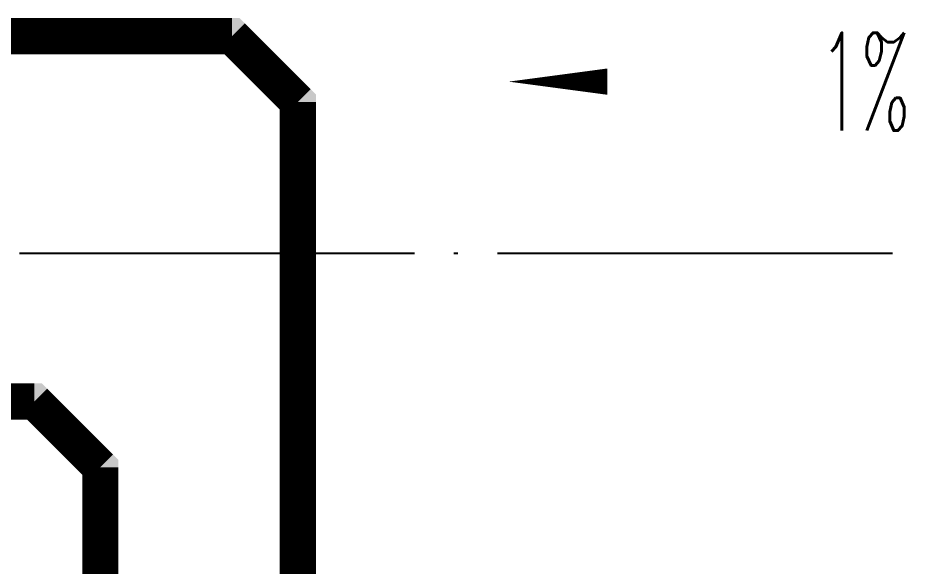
# Model space of a CAD drawing. Extents: x 27938 to 1507990, y 110129 to 923079.
# Drawn here: x 844467 to 845839, y 672781 to 673615 of the extents above; entities that cross this region are included whole.
import ezdxf

# ---------------------------------------------------------------- set-up
doc = ezdxf.new("R2010")
doc.units = 0
doc.header["$LTSCALE"] = 1000
doc.header["$MEASUREMENT"] = 0
doc.linetypes.add('DOTE', pattern=[2.42, 2, -0.2, 0.02, -0.2])
doc.layers.add('DOTE', color=1, linetype='Continuous')
doc.layers.add('PIPE-废水', color=31, linetype='TG_F')
doc.layers.add('平面-排水沟', color=86, linetype='Continuous', lineweight=15)
doc.styles.add('_TCH_DIM', font='SIMPLEX.shx', dxfattribs={"width": 0.7, "bigfont": 'GBCBIG.shx'})
doc.styles.add('TG_LINETYPE', font='SIMPLEX', dxfattribs={"width": 0.8, "height": 3, "bigfont": 'HZTXT'})
doc.linetypes.add('TG_F', pattern='A,2,-0.3,["F",TG_LINETYPE,S=0.1,R=0,X=-0.23,Y=-0.15],0', length=2.3)

msp = doc.modelspace()

# ---------------------------------------------------------------- hatches: boundary and pattern name
at = {"layer": 'PIPE-废水'}
for points in [[(844791.6, 673587.2), (844791.6, 673614.7), (844803, 673614.7)], [(844791.6, 673587.2), (844811, 673606.6), (844803, 673614.7)], [(844891.6, 673487.2), (844911, 673506.6), (844919.1, 673498.6)], [(844891.6, 673487.2), (844919.1, 673487.2), (844919.1, 673498.6)], [(844491.6, 673032.2), (844491.6, 673059.7), (844503, 673059.7)], [(844491.6, 673032.2), (844511, 673051.6), (844503, 673059.7)], [(844591.6, 672932.2), (844611, 672951.6), (844619.1, 672943.6)], [(844591.6, 672932.2), (844619.1, 672932.2), (844619.1, 672943.6)]]:
    msp.add_hatch(color=256, dxfattribs=at).paths.add_polyline_path(points)

# ---------------------------------------------------------------- linework, layer by layer
at = {"layer": 'DOTE', "color": 169, "linetype": 'DOTE', "ltscale": 0.3}
msp.add_line((879916.6, 673257.2), (825916.6, 673257.2), dxfattribs=at)
at = {"layer": 'PIPE-废水', "ltscale": 0.5, "const_width": 55}
for points in [[(844791.6, 673587.2), (843958.3, 673587.2)], [(844791.6, 673587.2), (844891.6, 673487.2)], [(844891.6, 672113.5), (844891.6, 673487.2)], [(844491.6, 673032.2), (844196.6, 673032.2)], [(844491.6, 673032.2), (844591.6, 672932.2)], [(844591.6, 672164.3), (844591.6, 672932.2)]]:
    msp.add_lwpolyline(points, dxfattribs=at)
at = {"layer": '平面-排水沟', "color": 8}
msp.add_lwpolyline([(845633.4, 673518.1, 0, 0, 0), (845211.9, 673518.1, 0, 40, 0), (845361.9, 673518.1, 0, 0, 0)], format="xyseb", dxfattribs=at)

# ---------------------------------------------------------------- texts
at = {"layer": '平面-排水沟', "color": 7, "style": '_TCH_DIM', "width": 0.494118}
msp.add_text('1%', height=148.75, dxfattribs=at).set_placement((845683.4, 673443.7))

doc.saveas('drawing.dxf')
